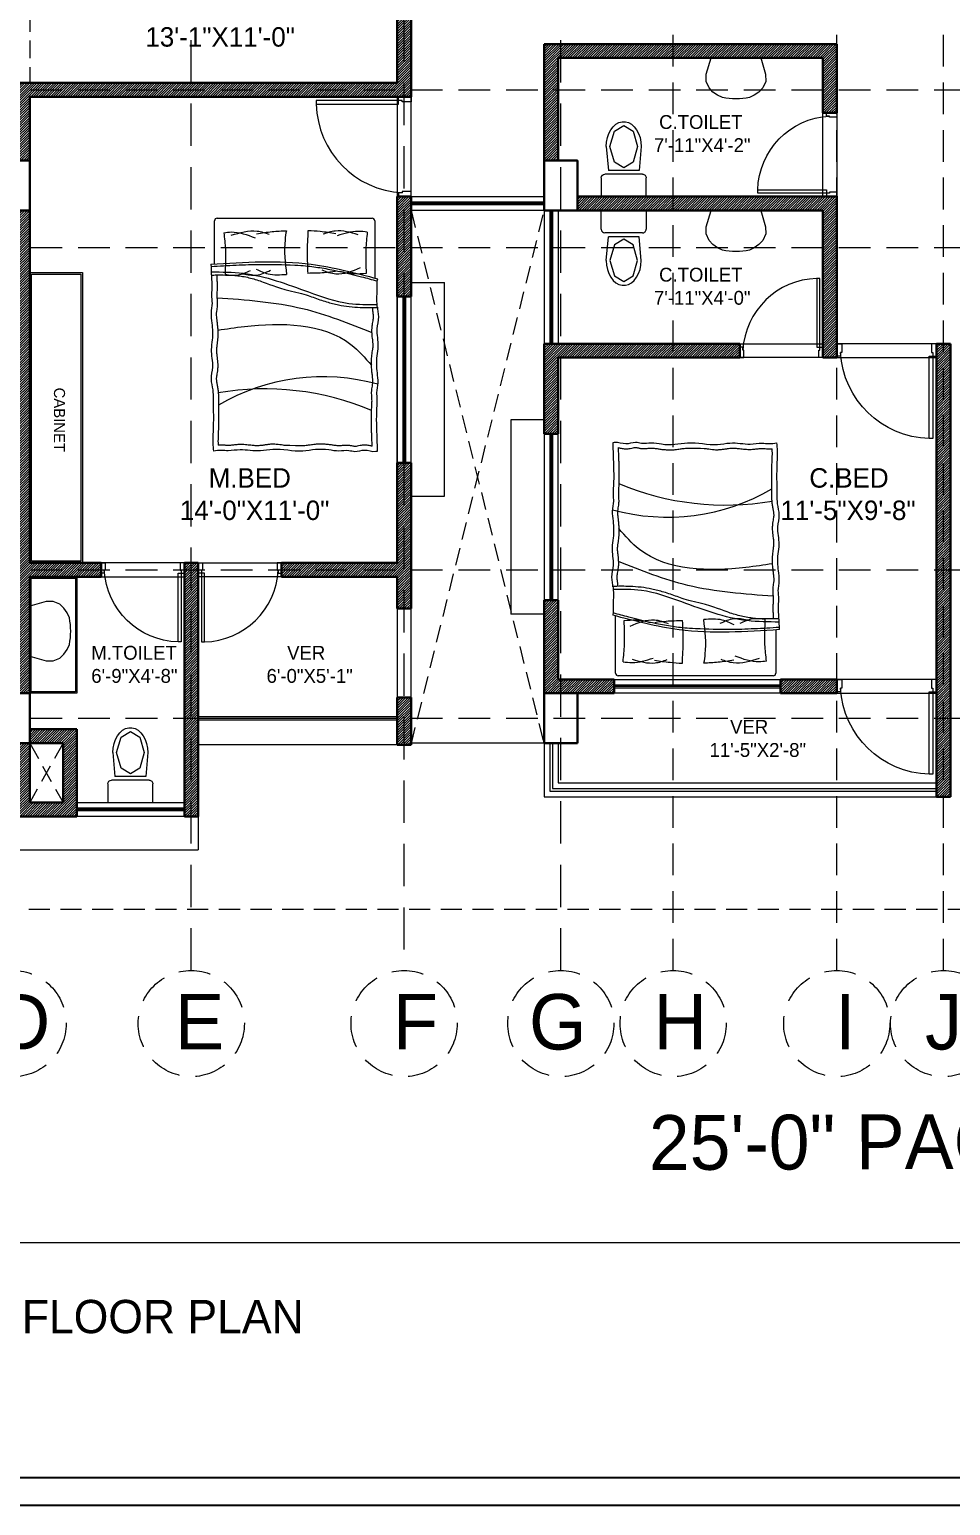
# Model space of a CAD drawing. Header units: inches. Extents: x 23587 to 403134, y -221056 to -75910.
# Drawn here: x 388267 to 388599, y -212304 to -211772 of the extents above; entities that cross this region are included whole.
import ezdxf

# ---------------------------------------------------------------- set-up
doc = ezdxf.new("R2010")
doc.units = ezdxf.units.IN
doc.header["$LTSCALE"] = 25.4
doc.header["$MEASUREMENT"] = 0
doc.linetypes.add('DASHED', pattern=[0.75, 0.5, -0.25])
for name, color, linetype, lineweight in [('COLOUM', 1, 'Continuous', 40), ('FIXTURE', 8, 'Continuous', 13), ('Fresh air fan', 250, 'Continuous', 0), ('FUR', 24, 'Continuous', 13), ('sill', 252, 'Continuous', 13), ('Text.', 7, 'Continuous', 13), ('wall', 7, 'Continuous', 30)]:
    doc.layers.add(name, color=color, linetype=linetype, lineweight=lineweight)
doc.layers.add('DOOR', color=42, linetype='Continuous')
doc.styles.add('2', font='ARIALN.TTF')
doc.styles.add('style3', font='TCCM____.TTF')
pattern_1 = [(45, (387455.4772, -204766.60535), (-0.44194174, 0.44194174), [])]

# ---------------------------------------------------------------- blocks, each defined once
blk = doc.blocks.new('VNBVN')
at = {"layer": 'DOOR', "color": 8, "lineweight": 5}
for points in [[(24894.12, -74768.93), (24892.62, -74768.93), (24892.62, -74801.93), (24894.12, -74801.93)], [(24855.62, -74801.93), (24855.62, -74806.93), (24857.62, -74806.93), (24857.62, -74803.43), (24857.12, -74803.43), (24857.12, -74801.93)], [(24895.62, -74801.93), (24895.62, -74806.93), (24893.62, -74806.93), (24893.62, -74803.43), (24894.12, -74803.43), (24894.12, -74801.93)]]:
    blk.add_lwpolyline(points, close=True, dxfattribs=at)
blk.add_arc((24893.65, -74805.51), 36.59, 91.61664, 176.74645, dxfattribs=at)
blk = doc.blocks.new('COM')
at = {"layer": 'FIXTURE', "linetype": 'Continuous'}
for p, q in [((-9.65, 29.96), (8.35, 29.96)), ((-9.65, 22.46), (-9.65, 29.96)), ((8.35, 29.96), (8.35, 22.46)), ((6.85, 20.96), (-8.15, 20.96)), ((-7.65, 9.96), (-6.81, 19.46)), ((5.52, 19.46), (-6.81, 19.46)), ((-0.65, 18.46), (-4.37, 16.17)), ((3.08, 16.17), (-0.65, 18.46)), ((6.35, 9.96), (5.52, 19.46)), ((-4.37, 16.17), (-6.15, 9.96)), ((4.85, 9.96), (3.08, 16.17)), ((-7.65, 9.96), (-7.53, 8.12)), ((-7.53, 8.12), (-7.17, 6.34)), ((-7.17, 6.34), (-6.6, 4.69)), ((-6.15, 9.96), (-4.37, 3.75)), ((3.08, 3.75), (4.85, 9.96)), ((5.31, 4.69), (5.88, 6.34)), ((5.88, 6.34), (6.23, 8.12)), ((6.23, 8.12), (6.35, 9.96)), ((-6.6, 4.69), (-5.82, 3.22)), ((-5.82, 3.22), (-4.86, 1.98)), ((-4.86, 1.98), (-3.77, 1.01)), ((-4.37, 3.75), (-0.65, 1.46)), ((-3.77, 1.01), (-2.56, 0.34)), ((-2.56, 0.34), (-1.29, 0)), ((-1.29, 0), (0, 0)), ((-0.65, 1.46), (3.08, 3.75)), ((0, 0), (1.27, 0.34)), ((1.27, 0.34), (2.47, 1.01)), ((2.47, 1.01), (3.57, 1.98)), ((3.57, 1.98), (4.53, 3.22)), ((4.53, 3.22), (5.31, 4.69))]:
    blk.add_line(p, q, dxfattribs=at)
for centre, start, end in [((-8.15, 22.46), 180, 270), ((6.85, 22.46), 270, 0)]:
    blk.add_arc(centre, 1.5, start, end, dxfattribs=at)
blk = doc.blocks.new('BVBVC')
at = {"layer": 'FIXTURE'}
for p, q in [((33098.14, 895.01), (33096.64, 893.61)), ((33100.48, 896.08), (33098.14, 895.01)), ((33103.06, 896.03), (33100.48, 896.08)), ((33108.95, 894.33), (33103.06, 896.03)), ((33108.95, 876.33), (33108.95, 894.33)), ((33095.47, 891.94), (33094.65, 890.17)), ((33096.64, 893.61), (33095.47, 891.94)), ((33094.65, 880.48), (33095.47, 878.72)), ((33095.47, 878.72), (33096.64, 877.04)), ((33096.64, 877.04), (33098.14, 875.64)), ((33098.14, 875.64), (33100.48, 874.58)), ((33100.48, 874.58), (33103.06, 874.63)), ((33103.06, 874.63), (33108.95, 876.33))]:
    blk.add_line(p, q, dxfattribs=at)
blk.add_arc((33119.15, 885.33), 24.97, 168.8173, 191.1827, dxfattribs=at)
blk = doc.blocks.new('FGHFDHF')
at = {"layer": 'FUR', "color": 253, "lineweight": 5}
for p, q in [((955.15, -4492.06), (955.15, -4476.39)), ((956.1, -4475.44), (989.1, -4475.44)), ((987.2, -4475.44), (1011.99, -4475.44)), ((1012.94, -4476.39), (1012.94, -4497.01))]:
    blk.add_line(p, q, dxfattribs=at)
for centre, radius, start, end in [((956.1, -4476.39), 0.95, 90, 180), ((1011.99, -4476.39), 0.95, 0, 90), ((973.25, -4636.83), 99.85, 67.2872, 99.6496), ((994.26, -4607.39), 74.77, 74.6283, 120.2537)]:
    blk.add_arc(centre, radius, start, end, dxfattribs=at)
for points in [[(958.53, -4480.71), (961.17, -4480.43), (969.81, -4482.53)], [(958.53, -4480.71), (959.07, -4486.67), (958.95, -4495.71)], [(961.2, -4481.62), (970.54, -4480.09), (974.91, -4481.26)], [(970.3, -4481.05), (975.97, -4480.29), (981.07, -4479.96)], [(981.07, -4479.96), (980.59, -4483.29), (981.15, -4495.69)], [(988.86, -4479.96), (988.56, -4488.07), (988.78, -4495.33)], [(998.92, -4481.05), (993.25, -4480.29), (988.86, -4479.96)], [(1006.96, -4481.41), (998.68, -4480.09), (994.31, -4481.26)], [(1010.26, -4480.5), (1006.99, -4480.22), (999.41, -4481.79)], [(1010.26, -4480.5), (1009.72, -4486.67), (1009.84, -4495.35)], [(953.85, -4492.06), (990.03, -4492.03), (1013.99, -4497.29)], [(953.85, -4492.06), (954.05, -4496.42), (954.2, -4500.53), (954.12, -4503.97), (954.27, -4506.04), (953.9, -4509.69), (954.2, -4513.28), (954.35, -4519.34), (953.96, -4522.76), (954.42, -4529.17), (953.91, -4533.48), (954.51, -4537.37), (954.68, -4540.71), (954.64, -4552.34), (954.53, -4556.51), (954.79, -4559.39)], [(953.97, -4494.8), (965.52, -4495.31), (989.03, -4502.05), (1003.61, -4506.17), (1013.8, -4506.55)], [(958.95, -4495.71), (963.65, -4495.92), (968.1, -4494.25)], [(965.42, -4495.48), (970.32, -4495.97), (975.3, -4494.23)], [(970.21, -4493.84), (974.47, -4495.51), (981.15, -4495.69)], [(998.82, -4494.7), (994.74, -4495.15), (988.78, -4495.33)], [(1007.7, -4493.36), (998.9, -4495.61), (993.92, -4494.23)], [(1009.84, -4495.35), (1005.57, -4495.56), (1000.34, -4494.66)], [(1013.96, -4559.4), (1013.82, -4555.04), (1013.72, -4543.93), (1013.83, -4540.48), (1013.71, -4538.41), (1014.12, -4534.77), (1013.87, -4531.17), (1013.79, -4525.11), (1014.22, -4521.7), (1013.85, -4515.29), (1014.4, -4510.98), (1013.85, -4507.09), (1013.72, -4503.75), (1013.82, -4499.11), (1013.84, -4498.08), (1013.99, -4497.29)], [(956.04, -4504.12), (986.93, -4508.02), (1011.93, -4516.66)], [(956.33, -4515.81), (965.94, -4514.49), (1004.34, -4520.97), (1011.76, -4528.47)], [(1013.96, -4559.4), (1013.3, -4559.58), (1009.2, -4559.13), (1005.75, -4559.63), (1003.6, -4559.28), (1000.03, -4559.39), (996.36, -4558.98), (991.63, -4558.86), (986.96, -4559.41), (976.16, -4558.83), (971.74, -4559.33), (967.98, -4559.2), (964.41, -4558.94), (960.05, -4559.27), (957.67, -4559.14), (954.79, -4559.39)]]:
    blk.add_spline(points, degree=3, dxfattribs=at)
for points, knots in [([(953.87, -4492.86), (956.91, -4492.68), (959.92, -4492.49), (968.91, -4492.07), (974.87, -4491.96), (987.19, -4492.51), (989.11, -4492.71), (992.94, -4493.22), (994.85, -4493.54), (1000.58, -4494.65), (1004.38, -4495.58), (1010.05, -4497.06), (1011.91, -4497.56), (1013.78, -4498.07)], [0, 0, 0, 0, 9.44479, 9.44479, 28.334371, 28.334371, 34.525324, 34.525324, 40.716276, 40.716276, 53.09818, 53.09818, 59.167455, 59.167455, 59.167455, 59.167455]), ([(954.02, -4495.95), (954.66, -4495.94), (955.22, -4495.93), (956.92, -4495.91), (958.04, -4495.91), (960.65, -4495.96), (962.12, -4496.04), (964.34, -4496.28), (965.11, -4496.39), (966.63, -4496.67), (967.39, -4496.84), (969.67, -4497.43), (971.19, -4497.91), (975.62, -4499.52), (978.55, -4500.82), (987.59, -4502.73), (989.16, -4503.37), (992.33, -4504.56), (993.94, -4505.11), (996.99, -4506.02), (998.44, -4506.39), (1001.18, -4506.96), (1002.47, -4507.18), (1005.06, -4507.48), (1006.36, -4507.57), (1009.75, -4507.71), (1011.84, -4507.7), (1014.17, -4507.64)], [0, 0, 0, 0, 1.782034, 1.782034, 5.346101, 5.346101, 10.196119, 10.196119, 12.82454, 12.82454, 15.45296, 15.45296, 20.709801, 20.709801, 30.775139, 30.775139, 35.955445, 35.955445, 41.13575, 41.13575, 45.691005, 45.691005, 49.650261, 49.650261, 53.609516, 53.609516, 60.078988, 60.078988, 60.078988, 60.078988]), ([(955.96, -4495.92), (955.98, -4496.87), (955.99, -4497.06), (956.03, -4497.74), (956.06, -4498.24), (956.09, -4499.23), (956.1, -4499.71), (956.1, -4500.5), (956.09, -4500.81), (956.07, -4501.4), (956.05, -4501.69), (956.01, -4502.52), (955.99, -4503.04), (956.01, -4503.73), (956.02, -4503.93), (956.06, -4504.37), (956.08, -4504.6), (956.13, -4505.14), (956.16, -4505.44), (956.17, -4505.96), (956.17, -4506.16), (956.16, -4506.55), (956.15, -4506.74), (956.1, -4507.3), (956.06, -4507.64), (955.97, -4508.33), (955.92, -4508.65), (955.85, -4509.17), (955.83, -4509.37), (955.8, -4509.71), (955.79, -4509.86), (955.79, -4510.33), (955.81, -4510.68), (955.87, -4511.46), (955.93, -4511.9), (956.05, -4512.84), (956.12, -4513.34), (956.23, -4514.35), (956.27, -4514.86), (956.37, -4516.4), (956.39, -4517.43), (956.31, -4518.85), (956.28, -4519.22), (956.19, -4519.96), (956.15, -4520.31), (956.04, -4521.04), (955.99, -4521.41), (955.91, -4522.04), (955.89, -4522.3), (955.86, -4522.75), (955.86, -4522.94), (955.86, -4523.35), (955.87, -4523.55), (955.91, -4524.19), (955.96, -4524.64), (956.12, -4525.86), (956.23, -4526.66), (956.32, -4527.88), (956.33, -4528.26), (956.33, -4528.85), (956.33, -4529.06), (956.29, -4529.7), (956.24, -4530.11), (956.08, -4531.22), (955.95, -4531.87), (955.84, -4532.7), (955.82, -4532.94), (955.81, -4533.34), (955.81, -4533.5), (955.83, -4533.84), (955.84, -4534.02), (955.92, -4534.58), (955.99, -4534.99), (956.17, -4535.87), (956.27, -4536.35), (956.39, -4537.08), (956.42, -4537.31), (956.47, -4537.76), (956.49, -4537.99), (956.54, -4538.65), (956.55, -4539.08), (956.57, -4539.89), (956.58, -4540.27), (956.58, -4541.38), (956.59, -4542.12), (956.59, -4543.62), (956.58, -4544.38), (956.54, -4552.56), (956.52, -4552.97), (956.48, -4553.77), (956.46, -4554.16), (956.42, -4554.97), (956.41, -4555.38), (956.41, -4556.17), (956.43, -4556.56), (956.46, -4557.06), (956.47, -4557.17), (956.47, -4557.28)], [4.978875, 4.978875, 4.978875, 4.978875, 5.579958, 5.579958, 7.128971, 7.128971, 8.556084, 8.556084, 9.447278, 9.447278, 10.338472, 10.338472, 12.12086, 12.12086, 12.894639, 12.894639, 13.668418, 13.668418, 14.503571, 14.503571, 15.001558, 15.001558, 15.499545, 15.499545, 16.495519, 16.495519, 17.564655, 17.564655, 18.292536, 18.292536, 18.900849, 18.900849, 20.192298, 20.192298, 21.675724, 21.675724, 23.192838, 23.192838, 24.709952, 24.709952, 27.744179, 27.744179, 28.804202, 28.804202, 29.864225, 29.864225, 31.092823, 31.092823, 32.047926, 32.047926, 32.815273, 32.815273, 33.58262, 33.58262, 35.117314, 35.117314, 37.547779, 37.547779, 38.580626, 38.580626, 39.140234, 39.140234, 40.25945, 40.25945, 42.367848, 42.367848, 43.307358, 43.307358, 44.028218, 44.028218, 44.749078, 44.749078, 46.190798, 46.190798, 47.632517, 47.632517, 48.262773, 48.262773, 48.893028, 48.893028, 50.153538, 50.153538, 51.319075, 51.319075, 53.650149, 53.650149, 55.981222, 55.981222, 57.240447, 57.240447, 58.499671, 58.499671, 59.872408, 59.872408, 61.240897, 61.240897, 61.619663, 61.619663, 61.619663, 61.619663]), ([(1012.01, -4557.66), (1012.01, -4557.64), (1012.01, -4557.62), (1011.99, -4556.94), (1011.97, -4556.29), (1011.92, -4555.16), (1011.9, -4554.68), (1011.85, -4553.69), (1011.83, -4553.19), (1011.81, -4552.2), (1011.8, -4544.72), (1011.82, -4543.93), (1011.83, -4543.62), (1011.86, -4543.03), (1011.88, -4542.75), (1011.93, -4541.91), (1011.95, -4541.39), (1011.94, -4540.7), (1011.94, -4540.51), (1011.9, -4540.07), (1011.88, -4539.83), (1011.84, -4539.29), (1011.82, -4538.99), (1011.81, -4538.47), (1011.81, -4538.27), (1011.83, -4537.88), (1011.84, -4537.69), (1011.89, -4537.14), (1011.94, -4536.79), (1012.04, -4536.11), (1012.1, -4535.78), (1012.17, -4535.27), (1012.19, -4535.07), (1012.22, -4534.73), (1012.23, -4534.58), (1012.25, -4534.1), (1012.23, -4533.76), (1012.17, -4532.98), (1012.12, -4532.54), (1012.01, -4531.6), (1011.95, -4531.09), (1011.85, -4530.08), (1011.82, -4529.57), (1011.74, -4528.03), (1011.73, -4527), (1011.83, -4525.58), (1011.87, -4525.21), (1011.96, -4524.48), (1012.01, -4524.13), (1012.12, -4523.4), (1012.18, -4523.02), (1012.26, -4522.4), (1012.29, -4522.14), (1012.32, -4521.68), (1012.33, -4521.49), (1012.33, -4521.09), (1012.32, -4520.88), (1012.29, -4520.25), (1012.24, -4519.8), (1012.1, -4518.58), (1012, -4517.77), (1011.93, -4516.55), (1011.92, -4516.18), (1011.93, -4515.58), (1011.93, -4515.37), (1011.98, -4514.73), (1012.03, -4514.32), (1012.21, -4513.22), (1012.34, -4512.56), (1012.46, -4511.73), (1012.48, -4511.49), (1012.5, -4511.1), (1012.51, -4510.94), (1012.49, -4510.6), (1012.48, -4510.42), (1012.41, -4509.86), (1012.34, -4509.45), (1012.23, -4508.86), (1012.23, -4508.66), (1012.2, -4507.68)], [1.890882, 1.890882, 1.890882, 1.890882, 1.960247, 1.960247, 4.030945, 4.030945, 5.579958, 5.579958, 7.128971, 7.128971, 8.556084, 8.556084, 9.447278, 9.447278, 10.338472, 10.338472, 12.12086, 12.12086, 12.894639, 12.894639, 13.668418, 13.668418, 14.503571, 14.503571, 15.001558, 15.001558, 15.499545, 15.499545, 16.495519, 16.495519, 17.564655, 17.564655, 18.292536, 18.292536, 18.900849, 18.900849, 20.192298, 20.192298, 21.675724, 21.675724, 23.192838, 23.192838, 24.709952, 24.709952, 27.744179, 27.744179, 28.804202, 28.804202, 29.864225, 29.864225, 31.092823, 31.092823, 32.047926, 32.047926, 32.815273, 32.815273, 33.58262, 33.58262, 35.117314, 35.117314, 37.547779, 37.547779, 38.580626, 38.580626, 39.140234, 39.140234, 40.25945, 40.25945, 42.367848, 42.367848, 43.307358, 43.307358, 44.028218, 44.028218, 44.749078, 44.749078, 46.190798, 46.190798, 46.680276, 46.680276, 46.680276, 46.680276]), ([(1012.01, -4557.66), (1011.95, -4557.65), (1011.88, -4557.63), (1011.46, -4557.55), (1011.06, -4557.45), (1010.37, -4557.33), (1010.13, -4557.29), (1009.7, -4557.25), (1009.53, -4557.23), (1009.2, -4557.23), (1009.04, -4557.23), (1008.74, -4557.25), (1008.59, -4557.26), (1008.18, -4557.31), (1007.92, -4557.36), (1007.27, -4557.49), (1006.92, -4557.57), (1006.32, -4557.69), (1006.07, -4557.73), (1005.84, -4557.73), (1005.79, -4557.73), (1005.67, -4557.72), (1005.6, -4557.72), (1005.38, -4557.68), (1005.2, -4557.65), (1004.81, -4557.57), (1004.62, -4557.53), (1004.27, -4557.46), (1004.12, -4557.43), (1003.82, -4557.39), (1003.67, -4557.37), (1003.39, -4557.35), (1003.25, -4557.34), (1002.84, -4557.33), (1002.58, -4557.33), (1001.77, -4557.37), (1001.27, -4557.42), (1000.58, -4557.47), (1000.37, -4557.48), (1000.04, -4557.49), (999.92, -4557.49), (999.67, -4557.49), (999.55, -4557.48), (999.16, -4557.45), (998.89, -4557.43), (998.2, -4557.34), (997.76, -4557.27), (996.84, -4557.13), (996.34, -4557.06), (995.35, -4556.95), (994.86, -4556.92), (993.68, -4556.87), (993, -4556.87), (992.02, -4556.92), (991.72, -4556.94), (990.81, -4557.04), (990.22, -4557.13), (989.17, -4557.29), (988.7, -4557.36), (987.89, -4557.46), (987.55, -4557.49), (987, -4557.52), (986.79, -4557.52), (986.34, -4557.5), (986.11, -4557.49), (980.9, -4557.42), (980.4, -4557.35), (979.1, -4557.16), (978.28, -4557.03), (977.06, -4556.94), (976.71, -4556.92), (976.12, -4556.92), (975.89, -4556.93), (975.45, -4556.95), (975.23, -4556.97), (974.59, -4557.04), (974.18, -4557.09), (973.36, -4557.21), (972.95, -4557.27), (972.29, -4557.36), (972.04, -4557.39), (971.57, -4557.44), (971.37, -4557.45), (970.93, -4557.46), (970.72, -4557.47), (970.05, -4557.46), (969.6, -4557.44), (968.54, -4557.36), (967.93, -4557.29), (966.63, -4557.15), (965.95, -4557.08), (964.98, -4557.04), (964.73, -4557.04), (964.16, -4557.04), (963.86, -4557.06), (963.29, -4557.1), (963.01, -4557.13), (962.2, -4557.21), (961.7, -4557.28), (960.99, -4557.34), (960.76, -4557.35), (960.39, -4557.37), (960.25, -4557.37), (959.94, -4557.37), (959.76, -4557.36), (959.38, -4557.34), (959.18, -4557.32), (958.71, -4557.29), (958.44, -4557.27), (957.88, -4557.24), (957.6, -4557.24), (957.05, -4557.25), (956.78, -4557.26), (956.5, -4557.28), (956.49, -4557.28), (956.47, -4557.28)], [2.468295, 2.468295, 2.468295, 2.468295, 2.72176, 2.72176, 3.951616, 3.951616, 4.554057, 4.554057, 4.947685, 4.947685, 5.279448, 5.279448, 5.611211, 5.611211, 6.274736, 6.274736, 7.407159, 7.407159, 8.539581, 8.539581, 8.895906, 8.895906, 9.25223, 9.25223, 9.96488, 9.96488, 10.540138, 10.540138, 10.926568, 10.926568, 11.265437, 11.265437, 11.604305, 11.604305, 12.282043, 12.282043, 13.80513, 13.80513, 14.589285, 14.589285, 15.07888, 15.07888, 15.568475, 15.568475, 16.547664, 16.547664, 17.979548, 17.979548, 19.423334, 19.423334, 20.86712, 20.86712, 22.816137, 22.816137, 23.668334, 23.668334, 25.42301, 25.42301, 26.987851, 26.987851, 28.246059, 28.246059, 29.092679, 29.092679, 29.9393, 29.9393, 31.632541, 31.632541, 34.096495, 34.096495, 35.066902, 35.066902, 35.672463, 35.672463, 36.278023, 36.278023, 37.489145, 37.489145, 38.810083, 38.810083, 39.709316, 39.709316, 40.493116, 40.493116, 41.276917, 41.276917, 42.844517, 42.844517, 44.859637, 44.859637, 46.874757, 46.874757, 47.587839, 47.587839, 48.406198, 48.406198, 49.224558, 49.224558, 50.861277, 50.861277, 51.682262, 51.682262, 52.22872, 52.22872, 52.899541, 52.899541, 53.570363, 53.570363, 54.377246, 54.377246, 55.115182, 55.115182, 55.853119, 55.853119, 55.895222, 55.895222, 55.895222, 55.895222])]:
    blk.add_open_spline(points, degree=3, knots=knots, dxfattribs=at)
blk = doc.blocks.new('FGHFDHDFGHFG')
at = {"layer": 'Fresh air fan', "color": 254, "linetype": 'DASHED', "lineweight": 5, "ltscale": 1.2}
for p, q in [((869.67, -7344.93), (869.67, -6627.98)), ((946.42, -7337.43), (946.42, -6627.98)), ((1002.92, -7344.93), (1002.92, -6627.98))]:
    blk.add_line(p, q, dxfattribs=at)
at = {"layer": 'Fresh air fan', "color": 254, "linetype": 'DASHED', "lineweight": 5, "ltscale": 0.9}
for p, q in [((1043.42, -7344.93), (1043.42, -6627.98)), ((1102.42, -7344.93), (1102.42, -6627.98)), ((1140.92, -7344.93), (1140.92, -6627.98)), ((468.82, -7027.52), (1823.63, -7027.52)), ((468.82, -7084.34), (1823.63, -7084.34)), ((468.82, -7200.52), (1823.63, -7200.52)), ((468.82, -7254.02), (1823.63, -7254.02))]:
    blk.add_line(p, q, dxfattribs=at)
at = {"layer": 'Fresh air fan', "color": 252, "linetype": 'DASHED', "lineweight": 5, "ltscale": 0.9}
for centre in [(805.42, -7364.07), (869.67, -7364.07), (946.42, -7364.07), (1002.92, -7364.07), (1043.42, -7364.07), (1102.42, -7364.07), (1140.92, -7364.07)]:
    blk.add_circle(centre, 19.14, dxfattribs=at)
at = {"layer": 'Fresh air fan', "color": 250, "lineweight": 25, "ltscale": 0.09, "char_height": 20, "attachment_point": 1, "style": '2'}
for s, insert in [('{\\fCentury Gothic|b0|i0|c0|p34;D}', (799.49, -7353.42)), ('{\\fCentury Gothic|b0|i0|c0|p34;E}', (863.73, -7353.42)), ('{\\fCentury Gothic|b0|i0|c0|p34;F}', (942.33, -7353.42)), ('{\\fCentury Gothic|b0|i0|c0|p34;G}', (991.44, -7353.42)), ('{\\fCentury Gothic|b0|i0|c0|p34;H}', (1036.33, -7353.42)), ('{\\fCentury Gothic|b0|i0|c0|p34;I}', (1101.79, -7353.42)), ('{\\fCentury Gothic|b0|i0|c0|p34;J}', (1134.23, -7353.42))]:
    blk.add_mtext_dynamic_manual_height_columns(s, width=20, gutter_width=0.5, heights=[0], dxfattribs=dict(at, insert=insert))

msp = doc.modelspace()

# ---------------------------------------------------------------- hatches: boundary and pattern name
at = {"layer": 'Fresh air fan', "lineweight": 5, "ltscale": 0.09}
h = msp.add_hatch(dxfattribs=at)
h.set_pattern_fill('ANSI31', color=254, scale=5)
h.set_pattern_definition(pattern_1)
h.paths.add_polyline_path([(388404.4, -211551.63), (388419.9, -211551.63), (388419.9, -211546.63), (388404.4, -211546.63), (388404.4, -211459.63), (388399.4, -211459.63), (388399.4, -211629.63), (388302.9, -211629.63), (388302.9, -211634.63), (388404.4, -211634.63), (388404.4, -211629.63)])
h.paths.add_polyline_path([(388369.4, -211489.63), (388344.65, -211489.63), (388344.65, -211494.63), (388369.4, -211494.63)], flags=17)
h.paths.add_polyline_path([(388284.65, -211489.63), (388266.9, -211489.63), (388266.9, -211477.63), (388261.9, -211477.63), (388261.9, -211584.79), (388225.9, -211584.79), (388225.9, -211589.79), (388261.9, -211589.79), (388261.9, -211629.63), (388266.9, -211629.63), (388266.9, -211494.63), (388284.65, -211494.63)])
h.paths.add_polyline_path([(388254.9, -211459.63), (388194.9, -211459.63), (388194.9, -211464.63), (388254.9, -211464.63)])
h.paths.add_polyline_path([(388134.9, -211459.63), (388098.9, -211459.63), (388098.9, -211442.63), (388029.4, -211442.63), (388029.4, -211459.63), (388034.4, -211459.63), (388034.4, -211447.63), (388093.9, -211447.63), (388093.9, -211459.63), (388041.4, -211459.63), (388041.4, -211464.63), (388093.9, -211464.63), (388093.9, -211494.63), (388098.9, -211494.63), (388098.9, -211464.63), (388134.9, -211464.63)])
h.paths.add_polyline_path([(388098.9, -211524.63), (388029.4, -211524.63), (388029.4, -211529.63), (388093.9, -211529.63), (388093.9, -211534.63), (388098.9, -211534.63)])
h.paths.add_polyline_path([(388098.9, -211594.63), (388093.9, -211594.63), (388093.9, -211599.63), (388098.9, -211599.63)])
h.paths.add_polyline_path([(388218.9, -211629.63), (388041.4, -211629.63), (388041.4, -211634.63), (388064.4, -211634.63), (388064.4, -211641.63), (388069.4, -211641.63), (388069.4, -211634.63), (388142.4, -211634.63), (388142.4, -211700.63), (388165.4, -211700.63), (388165.4, -211697.63), (388147.4, -211697.63), (388147.4, -211670.63), (388165.4, -211670.63), (388165.4, -211667.63), (388147.4, -211667.63), (388147.4, -211634.63), (388218.9, -211634.63)])
h.paths.add_polyline_path([(388069.4, -211693.63), (388064.4, -211693.63), (388064.4, -211700.63), (388069.4, -211700.63)], flags=17)
h.paths.add_polyline_path([(388147.4, -211730.63), (388142.4, -211730.63), (388029.4, -211730.63), (388029.4, -211753.63), (388069.4, -211753.63), (388069.4, -211735.63), (388142.4, -211735.63), (388142.4, -211751.42), (388142.4, -211761.63), (388147.4, -211761.63)])
h.paths.add_polyline_path([(388064.4, -211735.63), (388064.4, -211750.63), (388034.4, -211750.63), (388034.4, -211735.63)], flags=16)
h.paths.add_polyline_path([(388266.9, -211647.63), (388261.9, -211647.63), (388261.9, -211671.63), (388266.9, -211671.63)], flags=17)
h.paths.add_polyline_path([(388404.4, -211683.11), (388457.4, -211683.11), (388457.4, -211647.63), (388452.4, -211647.63), (388452.4, -211678.11), (388399.4, -211678.11), (388399.4, -211791.63), (388266.9, -211791.63), (388261.9, -211791.63), (388183.4, -211791.63), (388183.4, -211837.63), (388188.4, -211837.63), (388188.4, -211796.63), (388261.9, -211796.63), (388261.9, -211819.63), (388266.9, -211819.63), (388266.9, -211796.63), (388399.4, -211796.63), (388404.4, -211796.63)])
h = msp.add_hatch(dxfattribs=at)
h.set_pattern_fill('ANSI31', color=254, scale=5)
h.set_pattern_definition(pattern_1)
h.paths.add_polyline_path([(388557.9, -211777.63), (388552.9, -211777.63), (388452.4, -211777.63), (388452.4, -211819.63), (388457.4, -211819.63), (388457.4, -211782.63), (388552.9, -211782.63), (388552.9, -211802.47), (388557.9, -211802.47)])
h.paths.add_polyline_path([(388457.4, -211890.63), (388522.9, -211890.63), (388522.9, -211885.63), (388452.4, -211885.63), (388452.4, -211890.63), (388452.4, -211918.13), (388457.4, -211918.13)])
h.paths.add_polyline_path([(388457.4, -211978.13), (388452.4, -211978.13), (388452.4, -212011.63), (388464.4, -212011.63), (388477.65, -212011.63), (388477.65, -212006.63), (388457.4, -212006.63)])
h.paths.add_polyline_path([(388557.9, -212006.63), (388537.65, -212006.63), (388537.65, -212011.63), (388557.9, -212011.63)])
h.paths.add_polyline_path([(388598.9, -211885.63), (388593.9, -211885.63), (388593.9, -211890.63), (388593.9, -212006.63), (388593.9, -212006.63), (388593.9, -212011.13), (388593.9, -212048.94), (388598.9, -212048.94)])
h.paths.add_polyline_path([(388655.15, -212006.63), (388634.9, -212006.63), (388634.9, -212011.13), (388634.9, -212011.63), (388655.15, -212011.63)])
h.paths.add_polyline_path([(388740.4, -211978.13), (388735.4, -211978.13), (388735.4, -212006.63), (388715.15, -212006.63), (388715.15, -212011.63), (388740.4, -212011.63)])
h.paths.add_polyline_path([(388740.4, -211885.63), (388639.9, -211885.63), (388639.9, -211873.63), (388634.9, -211873.63), (388634.9, -211885.63), (388634.9, -211890.13), (388634.9, -211890.63), (388735.4, -211890.63), (388735.4, -211914.63), (388735.4, -211918.13), (388740.4, -211918.13), (388740.4, -211914.63)])
h.paths.add_polyline_path([(388740.4, -211777.63), (388634.9, -211777.63), (388634.9, -211813.63), (388639.9, -211813.63), (388639.9, -211782.63), (388735.4, -211782.63), (388735.4, -211819.63), (388740.4, -211819.63)])
h.paths.add_polyline_path([(388728.4, -211629.63), (388593.9, -211629.63), (388593.9, -211634.63), (388593.9, -211634.88), (388593.9, -211650.51), (388598.9, -211650.51), (388598.9, -211634.63), (388687.4, -211634.63), (388687.4, -211650.51), (388692.4, -211650.51), (388692.4, -211634.63), (388728.4, -211634.63)])
h.paths.add_polyline_path([(388551.9, -211629.63), (388464.4, -211629.63), (388464.4, -211634.63), (388551.9, -211634.63)])
h.paths.add_polyline_path([(388452.4, -211629.63), (388446.4, -211629.63), (388446.4, -211634.63), (388452.4, -211634.63)])
h = msp.add_hatch(dxfattribs=at)
h.set_pattern_fill('ANSI31', color=254, scale=5)
h.set_pattern_definition(pattern_1)
h.paths.add_polyline_path([(388147.4, -211837.63), (388147.4, -211832.63), (388142.4, -211832.63), (388142.4, -211964.63), (388118.4, -211964.63), (388118.4, -211969.63), (388142.4, -211969.63), (388142.4, -212011.63), (388142.4, -212024.63), (388125.4, -212024.63), (388125.4, -212056.03), (388147.4, -212056.03), (388147.4, -212024.63), (388147.4, -211969.63)])
h.paths.add_polyline_path([(388142.4, -212029.63), (388142.4, -212051.03), (388130.4, -212051.03), (388130.4, -212029.63)], flags=16)
h.paths.add_polyline_path([(388088.4, -211964.63), (388083.4, -211964.63), (388083.4, -211969.63), (388083.4, -212056.03), (388088.4, -212056.03)])
h.paths.add_polyline_path([(388053.4, -211964.63), (388022.4, -211964.63), (388022.4, -211942.29), (388017.4, -211942.29), (388017.4, -211969.63), (388053.4, -211969.63)])
h.paths.add_polyline_path([(388041.4, -212029.63), (388029.4, -212029.63), (388029.4, -212041.63), (388041.4, -212041.63)])
h.paths.add_polyline_path([(388041.4, -212056.03), (388029.4, -212056.03), (388029.4, -212068.03), (388041.4, -212068.03)])
h.paths.add_polyline_path([(388029.4, -211819.63), (388022.4, -211819.63), (388022.4, -211796.63), (388147.4, -211796.63), (388147.4, -211791.63), (388142.4, -211791.63), (388017.4, -211791.63), (388017.4, -211882.29), (388022.4, -211882.29), (388022.4, -211837.63), (388029.4, -211837.63)])
h.paths.add_polyline_path([(388266.9, -211837.63), (388261.9, -211837.63), (388261.9, -211964.63), (388242.4, -211964.63), (388242.4, -211969.63), (388261.9, -211969.63), (388261.9, -212011.63), (388266.9, -212011.63), (388266.9, -211969.63), (388283.9, -211969.63), (388292.65, -211969.63), (388292.65, -211964.63), (388285.9, -211964.63), (388285.9, -211964.63), (388266.9, -211964.63), (388266.9, -211964.63)])
h.paths.add_polyline_path([(388212.4, -211964.63), (388207.4, -211964.63), (388207.4, -211969.63), (388212.4, -211969.63)])
h.paths.add_polyline_path([(388283.9, -212024.63), (388266.9, -212024.63), (388266.9, -212029.63), (388278.9, -212029.63), (388278.9, -212051.03), (388266.9, -212051.03), (388266.9, -212029.63), (388261.9, -212029.63), (388261.9, -212056.03), (388283.9, -212056.03)])
h.paths.add_polyline_path([(388327.65, -211964.63), (388322.65, -211964.63), (388322.65, -211969.63), (388322.65, -212056.03), (388327.65, -212056.03)])
h.paths.add_polyline_path([(388404.4, -212013.13), (388399.4, -212013.13), (388399.4, -212030.19), (388404.4, -212030.19)])
h.paths.add_polyline_path([(388404.4, -211928.63), (388399.4, -211928.63), (388399.4, -211964.63), (388357.65, -211964.63), (388357.65, -211969.63), (388399.4, -211969.63), (388399.4, -211981.13), (388404.4, -211981.13)])
h.paths.add_polyline_path([(388404.4, -211832.63), (388399.4, -211832.63), (388399.4, -211868.63), (388404.4, -211868.63)])
h.paths.add_polyline_path([(388557.9, -211832.63), (388464.4, -211832.63), (388464.4, -211837.63), (388552.9, -211837.63), (388552.9, -211890.63), (388557.9, -211890.63), (388557.9, -211885.63), (388557.9, -211885.63)])

# ---------------------------------------------------------------- linework, layer by layer
at = {"layer": 'COLOUM', "lineweight": 30}
for points in [[(388266.9, -211837.63), (388254.9, -211837.63), (388254.9, -211819.63), (388266.9, -211819.63)], [(388464.4, -211837.63), (388452.4, -211837.63), (388452.4, -211819.63), (388464.4, -211819.63)], [(388266.9, -212029.63), (388254.9, -212029.63), (388254.9, -212011.63), (388266.9, -212011.63)], [(388464.4, -212029.63), (388452.4, -212029.63), (388452.4, -212011.63), (388464.4, -212011.63)]]:
    msp.add_lwpolyline(points, close=True, dxfattribs=at)
at = {"layer": 'Fresh air fan', "color": 250, "lineweight": 9, "ltscale": 0.09}
for p, q in [((388399.4, -211964.63), (388399.4, -211832.63)), ((388452.4, -211837.63), (388452.4, -211885.63)), ((388457.4, -211837.63), (388457.4, -211885.63)), ((388452.4, -212029.63), (388404.4, -212029.63)), ((388452.4, -212029.63), (388452.4, -212048.94)), ((388457.4, -212029.63), (388457.4, -212043.94)), ((388399.4, -212030.19), (388327.65, -212030.19)), ((388457.4, -212043.94), (388593.9, -212043.94)), ((388452.4, -212048.94), (388593.9, -212048.94))]:
    msp.add_line(p, q, dxfattribs=at)
at = {"layer": 'Fresh air fan', "color": 5, "lineweight": 9, "ltscale": 0.09}
for p, q in [((388452.4, -211834.63), (388404.4, -211834.63)), ((388452.4, -211835.13), (388404.4, -211835.13)), ((388452.4, -211835.63), (388404.4, -211835.63)), ((388454.4, -211837.63), (388454.4, -211885.63)), ((388454.9, -211837.63), (388454.9, -211885.63)), ((388455.4, -211837.63), (388455.4, -211885.63)), ((388401.4, -211868.63), (388401.4, -211928.63)), ((388401.9, -211868.63), (388401.9, -211928.63)), ((388402.4, -211868.63), (388402.4, -211928.63)), ((388454.4, -211918.13), (388454.4, -211978.13)), ((388454.9, -211918.13), (388454.9, -211978.13)), ((388455.4, -211918.13), (388455.4, -211978.13)), ((388477.65, -212008.63), (388537.65, -212008.63)), ((388477.65, -212009.13), (388537.65, -212009.13)), ((388477.65, -212009.63), (388537.65, -212009.63)), ((388322.65, -212053.03), (388283.9, -212053.03)), ((388322.65, -212053.53), (388283.9, -212053.53)), ((388322.65, -212054.03), (388283.9, -212054.03))]:
    msp.add_line(p, q, dxfattribs=at)
at = {"layer": 'Fresh air fan', "color": 6, "lineweight": 5, "ltscale": 0.09}
for p, q in [((388404.4, -211863.63), (388416.4, -211863.63)), ((388416.4, -211940.63), (388416.4, -211863.63)), ((388452.4, -211913.13), (388440.4, -211913.13)), ((388440.4, -211913.13), (388440.4, -211983.13)), ((388404.4, -211940.63), (388416.4, -211940.63)), ((388452.4, -211983.13), (388440.4, -211983.13)), ((388327.65, -212056.03), (388327.65, -212068.03)), ((388261.9, -212068.03), (388327.65, -212068.03))]:
    msp.add_line(p, q, dxfattribs=at)
at = {"layer": 'Fresh air fan', "color": 230, "lineweight": 5, "ltscale": 0.09}
for p, q in [((388327.65, -212020.03), (388399.4, -212020.03)), ((388327.65, -212020.63), (388399.4, -212020.63)), ((388327.65, -212021.23), (388399.4, -212021.23)), ((388454.4, -212029.63), (388454.4, -212046.94)), ((388455.4, -212029.63), (388455.4, -212045.94)), ((388454.4, -212046.94), (388593.9, -212046.94)), ((388455.4, -212045.94), (388593.9, -212045.94))]:
    msp.add_line(p, q, dxfattribs=at)
at = {"layer": 'Fresh air fan', "color": 140, "linetype": 'DASHED', "lineweight": 5, "ltscale": 0.6}
msp.add_line((389211.4, -212089.63), (387987.4, -212089.63), dxfattribs=at)
at = {"layer": 'Fresh air fan', "color": 250, "lineweight": 25, "ltscale": 0.09}
for points in [[(387808.57, -211322.32), (389398.64, -211322.32), (389398.64, -212304.38), (387808.57, -212304.38)], [(387818.57, -211332.32), (389388.64, -211332.32), (389388.64, -212294.38), (387818.57, -212294.38)]]:
    msp.add_lwpolyline(points, close=True, dxfattribs=at)
at = {"layer": 'Fresh air fan', "color": 250, "linetype": 'DASHED', "lineweight": 9, "ltscale": 0.5}
msp.add_lwpolyline([(388261.9, -211671.63), (388266.9, -211671.63), (388266.9, -211791.63), (388261.9, -211791.63)], close=True, dxfattribs=at)
at = {"layer": 'Fresh air fan', "color": 250, "lineweight": 9, "ltscale": 0.09}
for points in [[(388399.4, -211832.63), (388404.4, -211832.63), (388404.4, -211796.63), (388399.4, -211796.63)], [(388552.9, -211802.47), (388557.9, -211802.47), (388557.9, -211832.47), (388552.9, -211832.47)], [(388404.4, -211832.63), (388452.4, -211832.63), (388452.4, -211837.63), (388404.4, -211837.63)], [(388399.4, -211928.63), (388404.4, -211928.63), (388404.4, -211868.63), (388399.4, -211868.63)], [(388522.9, -211885.63), (388552.9, -211885.63), (388552.9, -211890.63), (388522.9, -211890.63)], [(388557.9, -211890.63), (388593.9, -211890.63), (388593.9, -211885.63), (388557.9, -211885.63)], [(388452.4, -211978.13), (388457.4, -211978.13), (388457.4, -211918.13), (388452.4, -211918.13)], [(388399.4, -212013.13), (388404.4, -212013.13), (388404.4, -211981.13), (388399.4, -211981.13)], [(388477.65, -212006.63), (388537.65, -212006.63), (388537.65, -212011.63), (388477.65, -212011.63)], [(388593.9, -212006.63), (388557.9, -212006.63), (388557.9, -212011.63), (388593.9, -212011.63)]]:
    msp.add_lwpolyline(points, close=True, dxfattribs=at)
at = {"layer": 'Fresh air fan', "color": 30, "lineweight": 5, "ltscale": 0.09}
for points in [[(388285.9, -211964.63), (388266.9, -211964.63), (388266.9, -211859.94), (388285.9, -211859.94)], [(388285.3, -211964.03), (388267.5, -211964.03), (388267.5, -211860.54), (388285.3, -211860.54)]]:
    msp.add_lwpolyline(points, close=True, dxfattribs=at)
at = {"layer": 'Fresh air fan', "color": 250, "lineweight": 5, "ltscale": 0.09}
for points in [[(388292.65, -211969.63), (388322.65, -211969.63), (388322.65, -211964.63), (388292.65, -211964.63)], [(388327.65, -211964.63), (388357.65, -211964.63), (388357.65, -211969.63), (388327.65, -211969.63)], [(388283.9, -212011.63), (388266.9, -212011.63), (388266.9, -211969.63), (388283.9, -211969.63)], [(388283.4, -212011.13), (388267.4, -212011.13), (388267.4, -211970.13), (388283.4, -211970.13)]]:
    msp.add_lwpolyline(points, close=True, dxfattribs=at)
msp.add_lwpolyline([(388283.9, -212051.03), (388322.65, -212051.03), (388322.65, -212056.03), (388283.9, -212056.03)], dxfattribs=at)
at = {"layer": 'sill', "linetype": 'DASHED', "lineweight": 9, "ltscale": 0.5}
for p, q in [((388404.4, -211837.63), (388452.4, -212030.19)), ((388404.4, -212030.19), (388452.4, -211837.63)), ((388278.9, -212029.63), (388266.9, -212051.03)), ((388266.9, -212029.63), (388278.9, -212051.03))]:
    msp.add_line(p, q, dxfattribs=at)
at = {"layer": 'wall', "lineweight": 30}
for p, q in [((388399.4, -211678.11), (388399.4, -211791.63)), ((388404.4, -211683.11), (388404.4, -211796.63)), ((388452.4, -211777.63), (388552.9, -211777.63)), ((388452.4, -211819.63), (388452.4, -211777.63)), ((388557.9, -211777.63), (388552.9, -211777.63)), ((388557.9, -211777.63), (388557.9, -211802.47)), ((388457.4, -211782.63), (388552.9, -211782.63)), ((388552.9, -211782.63), (388552.9, -211802.47)), ((388261.9, -211791.63), (388266.9, -211791.63)), ((388266.9, -211791.63), (388399.4, -211791.63)), ((388266.9, -211796.63), (388399.4, -211796.63)), ((388399.4, -211796.63), (388404.4, -211796.63)), ((388399.4, -211796.63), (388399.4, -211796.63)), ((388557.9, -211802.47), (388552.9, -211802.47)), ((388399.4, -211832.63), (388399.4, -211868.63)), ((388399.4, -211832.63), (388404.4, -211832.63)), ((388404.4, -211832.63), (388404.4, -211868.63)), ((388557.9, -211832.63), (388464.4, -211832.63)), ((388557.9, -211832.47), (388557.9, -211885.63)), ((388266.9, -211837.63), (388266.9, -211964.63)), ((388552.9, -211837.63), (388464.4, -211837.63)), ((388552.9, -211837.47), (388552.9, -211890.63)), ((388399.4, -211868.63), (388404.4, -211868.63)), ((388522.9, -211885.63), (388452.4, -211885.63)), ((388452.4, -211885.63), (388452.4, -211890.63)), ((388522.9, -211885.63), (388522.9, -211890.63)), ((388557.9, -211885.63), (388557.9, -211885.63)), ((388557.9, -211890.63), (388557.9, -211885.63)), ((388593.9, -211885.63), (388593.9, -212048.94)), ((388593.9, -211885.63), (388598.9, -211885.63)), ((388598.9, -211885.63), (388598.9, -212048.94)), ((388452.4, -211890.63), (388452.4, -211918.13)), ((388457.4, -211890.63), (388457.4, -211918.13)), ((388522.9, -211890.63), (388457.4, -211890.63)), ((388557.9, -211890.63), (388552.9, -211890.63)), ((388557.9, -211890.63), (388557.9, -211890.63)), ((388457.4, -211918.13), (388452.4, -211918.13)), ((388399.4, -211928.63), (388404.4, -211928.63)), ((388399.4, -211928.63), (388399.4, -211964.63)), ((388404.4, -211928.63), (388404.4, -211981.13)), ((388292.65, -211964.63), (388266.9, -211964.63)), ((388292.65, -211964.63), (388292.65, -211969.63)), ((388327.65, -211964.63), (388322.65, -211964.63)), ((388322.65, -211964.63), (388322.65, -212056.03)), ((388327.65, -211964.63), (388327.65, -212056.03)), ((388357.65, -211964.63), (388357.65, -211969.63)), ((388357.65, -211964.63), (388399.4, -211964.63)), ((388292.65, -211969.63), (388266.9, -211969.63)), ((388266.9, -211969.63), (388266.9, -212011.63)), ((388399.4, -211969.63), (388357.65, -211969.63)), ((388399.4, -211969.63), (388399.4, -211981.13)), ((388399.4, -211981.13), (388404.4, -211981.13)), ((388452.4, -211978.13), (388452.4, -212011.63)), ((388457.4, -211978.13), (388452.4, -211978.13)), ((388457.4, -211978.13), (388457.4, -212006.63)), ((388457.4, -212006.63), (388477.65, -212006.63)), ((388477.65, -212006.63), (388477.65, -212011.63)), ((388537.65, -212006.63), (388537.65, -212011.63)), ((388537.65, -212006.63), (388557.9, -212006.63)), ((388557.9, -212006.63), (388557.9, -212011.63)), ((388399.4, -212013.13), (388399.4, -212030.19)), ((388399.4, -212013.13), (388404.4, -212013.13)), ((388404.4, -212013.13), (388404.4, -212030.19)), ((388452.4, -212011.63), (388477.65, -212011.63)), ((388537.65, -212011.63), (388557.9, -212011.63)), ((388283.9, -212024.63), (388266.9, -212024.63)), ((388266.9, -212029.63), (388266.9, -212051.03)), ((388278.9, -212029.63), (388266.9, -212029.63)), ((388278.9, -212029.63), (388278.9, -212051.03)), ((388283.9, -212024.63), (388283.9, -212056.03)), ((388399.4, -212030.19), (388404.4, -212030.19)), ((388593.9, -212048.94), (388598.9, -212048.94)), ((388283.9, -212056.03), (388261.9, -212056.03)), ((388278.9, -212051.03), (388266.9, -212051.03)), ((388322.65, -212056.03), (388327.65, -212056.03))]:
    msp.add_line(p, q, dxfattribs=at)
at = {"layer": 'wall', "linetype": 'Continuous', "lineweight": 0}
msp.add_line((387847.16, -212209.63), (389161.4, -212209.63), dxfattribs=at)
at = {"layer": 'wall', "lineweight": 30}
for points in [[(388457.4, -211782.63), (388457.4, -211819.63)], [(388266.9, -211796.63), (388266.9, -211832.63)]]:
    msp.add_lwpolyline(points, dxfattribs=at)

# ---------------------------------------------------------------- block references
at = {"layer": 'DOOR', "extrusion": (0, 0, -1)}
for p, xscale, yscale, zscale, rotation in [((-321078.16, -234202.69), -0.9000000000010184, 0.9000000000010184, -0.9000000000010184, 270), ((-332452.7, -193160.75), 0.7499999999994803, 0.7499999999994803, -0.7499999999994803, 270), ((-366187.08, -279214.15), 0.9000304893336888, 0.9000304893336888, -0.9000304893336888, 180), ((-369650.93, -268069.83), 0.75, 0.75, -0.75, 180), ((-406999.37, -268069.83), -0.75, 0.75, -0.75, 180), ((-366187.08, -279335.15), 0.9000304893336888, 0.9000304893336888, -0.9000304893336888, 180)]:
    msp.add_blockref('VNBVN', p, dxfattribs=dict(at, xscale=xscale, yscale=yscale, zscale=zscale, rotation=rotation))
at = {"layer": 'DOOR', "extrusion": (0, 0, -1), "xscale": -0.7499999999994803, "yscale": 0.7499999999994803, "zscale": -0.7499999999994803}
msp.add_blockref('VNBVN', (-369881.18, -155785.43), dxfattribs=at)
at = {"layer": 'FIXTURE', "xscale": -1, "rotation": 270}
for p in [(387636.22, -244891.58), (387636.22, -244946.58)]:
    msp.add_blockref('BVBVC', p, dxfattribs=at)
at = {"layer": 'FIXTURE', "yscale": 0.8999999999941793, "zscale": 0.8999999999941793}
for p, xscale, rotation in [((388481.66, -211805.66), -0.8999999999941793, 180.0000005502838), ((388481.66, -211864.59), 0.8999999999941793, 359.9999994497161), ((388303.77, -212024.07), -0.8999999999941793, 180.0000005502838)]:
    msp.add_blockref('COM', p, dxfattribs=dict(at, xscale=xscale, rotation=rotation))
at = {"layer": 'FIXTURE', "rotation": 180}
msp.add_blockref('BVBVC', (421375.85, -211103.92), dxfattribs=at)
at = {"layer": 'Fresh air fan', "color": 230, "lineweight": 5, "ltscale": 0.09}
msp.add_blockref('FGHFDHDFGHFG', (387455.48, -204766.61), dxfattribs=at)
at = {"layer": 'Fresh air fan', "color": 250, "lineweight": 25}
msp.add_blockref('FGHFDHF', (387378.37, -207364.95), dxfattribs=at)
at = {"layer": 'Fresh air fan', "color": 250, "lineweight": 25, "rotation": 180}
msp.add_blockref('FGHFDHF', (389491.08, -216480.77), dxfattribs=at)

# ---------------------------------------------------------------- texts
at = {"layer": 'Fresh air fan', "color": 250, "lineweight": 9, "ltscale": 0.09, "attachment_point": 1, "style": '2'}
for s, width, insert, char_height in [('{\\fCentury Gothic|b0|i0|c0|p34; LIVING SPACE\\P   13\'-1"X11\'-0"}', 135.6884, (388300.79, -211759.9), 7), ('{\\fCentury Gothic|b0|i0|c0|p34; C.TOILET          7\'-11"X4\'-2"}', 55.397, (388491.98, -211803.24), 5), ('{\\fCentury Gothic|b0|i0|c0|p34; C.TOILET          7\'-11"X4\'-0"}', 55.397, (388491.98, -211858.26), 5), ('{\\fCentury Gothic|b0|i0|c0|p34;         M.BED            \\P     14\'-0"X11\'-0"}', 68.2745, (388308.02, -211930.52), 7), ('{\\fCentury Gothic|b0|i0|c0|p34;         C.BED            \\P     11\'-5"X9\'-8"}', 68.2745, (388524.59, -211930.52), 7), ('{\\fCentury Gothic|b0|i0|c0|p34;M.TOILET          6\'-9"X4\'-8"}', 55.397, (388289.09, -211994.54), 5), ('{\\fCentury Gothic|b0|i0|c0|p34;    VER         6\'-0"X5\'-1"}', 55.397, (388352.29, -211994.54), 5), ('{\\fCentury Gothic|b0|i0|c0|p34;    VER         11\'-5"X2\'-8"}', 55.397, (388512.01, -212021.24), 5)]:
    msp.add_mtext_dynamic_manual_height_columns(s, width=width, gutter_width=0.5, heights=[0], dxfattribs=dict(at, insert=insert, char_height=char_height))
at = {"layer": 'Fresh air fan', "color": 250, "lineweight": 25, "ltscale": 0.09, "insert": (388279.63, -211901.47), "char_height": 4, "attachment_point": 1, "rotation": 270, "style": '2'}
msp.add_mtext_dynamic_manual_height_columns('{\\fCentury Gothic|b0|i0|c0|p34;CABINET}', width=25.2481, gutter_width=0.5, heights=[7.35], dxfattribs=at)
at = {"layer": 'Fresh air fan', "color": 250, "lineweight": 25, "ltscale": 0.09, "insert": (388084.82, -212230.28), "char_height": 12, "attachment_point": 1, "style": '2'}
msp.add_mtext_dynamic_manual_height_columns('\\A1;{\\fCentury Gothic|b0|i0|c0|p34;FIRST FLOOR-ELEVEN FLOOR PLAN\\PSCALE:\\H0.7x;\\S1/16;\\H1.4286x;"=1\'-0"}', width=265.3738, gutter_width=0.5, heights=[0], dxfattribs=at)
at = {"layer": 'Text.', "color": 254, "insert": (388490.14, -212163.72), "char_height": 19.7437, "width": 1405.4043, "attachment_point": 1, "rotation": 0.2022, "style": 'style3'}
msp.add_mtext('{\\C7;25\'-0" PACCA ROAD}', dxfattribs=at)

doc.saveas('drawing.dxf')
